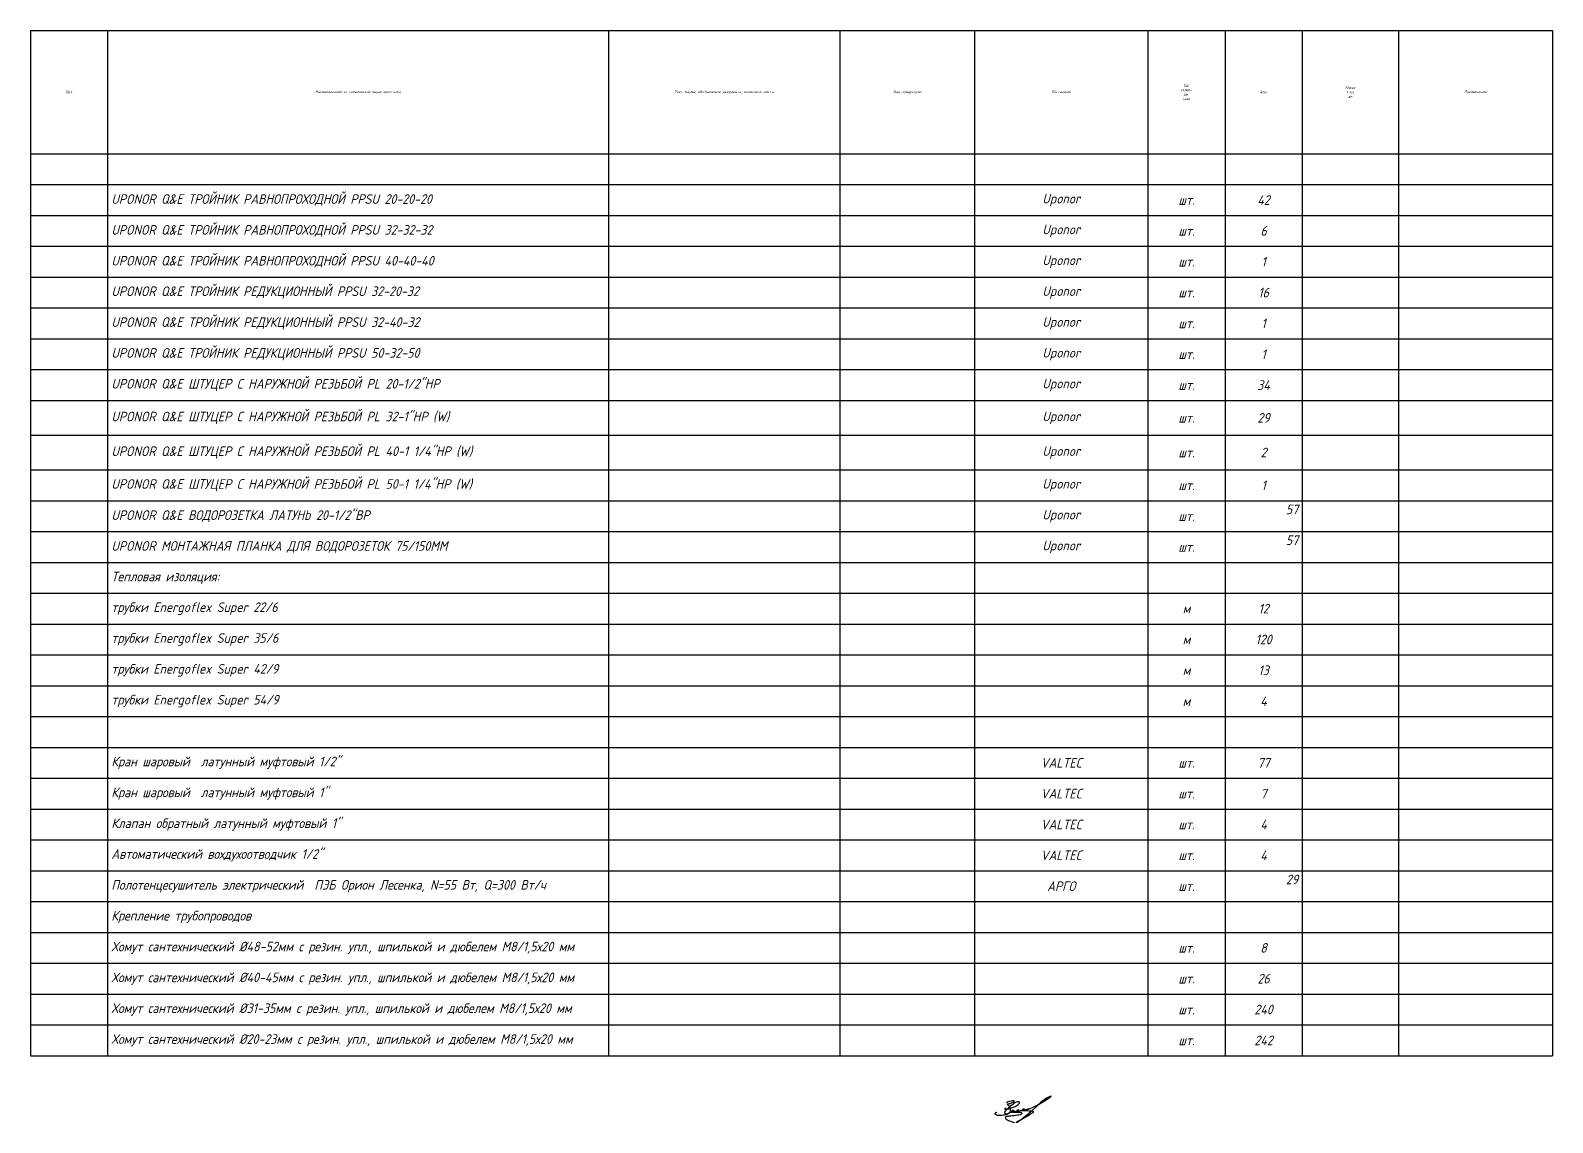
# Model space of a CAD drawing. Header units: millimetres. Extents: x 41890028 to 44740435, y 21258419 to 23626306.
# Drawn here: x 42984903 to 43182403, y 22254769 to 22396428 of the extents above; entities that cross this region are included whole.
import ezdxf

# ---------------------------------------------------------------- set-up
doc = ezdxf.new("R2010")
doc.units = ezdxf.units.MM
doc.layers.add('ВК_text', color=7, linetype='Continuous')
doc.styles.add('note', font='isocpeur.ttf', dxfattribs={"width": 0.9, "oblique": 15})

# ---------------------------------------------------------------- blocks, each defined once
blk = doc.blocks.new('*T35')
at = {"layer": 'ВК_text', "color": 0, "linetype": 'ByBlock', "lineweight": -2, "transparency": 16777216}
for p, q in [((0, 0), (197500, 0)), ((0, 0), (0, -16000)), ((10000, 0), (10000, -16000)), ((75000, 0), (75000, -16000)), ((105000, 0), (105000, -16000)), ((122500, 0), (122500, -16000)), ((145000, 0), (145000, -16000)), ((155000, 0), (155000, -16000)), ((165000, 0), (165000, -16000)), ((177500, 0), (177500, -16000)), ((197500, 0), (197500, -16000))]:
    blk.add_line(p, q, dxfattribs=at)
at = {"layer": 'ВК_text', "transparency": 16777216}
for p, q in [((0, -16000), (197500, -16000)), ((0, -16000), (0, -133000)), ((10000, -16000), (10000, -133000)), ((75000, -16000), (75000, -133000)), ((105000, -16000), (105000, -133000)), ((122500, -16000), (122500, -133000)), ((145000, -16000), (145000, -133000)), ((155000, -16000), (155000, -133000)), ((165000, -16000), (165000, -133000)), ((177500, -16000), (177500, -133000)), ((197500, -16000), (197500, -133000)), ((0, -20000), (197500, -20000)), ((0, -24000), (197500, -24000)), ((0, -28000), (197500, -28000)), ((0, -32000), (197500, -32000)), ((0, -36000), (197500, -36000)), ((0, -40000), (197500, -40000)), ((0, -44000), (197500, -44000)), ((0, -48000), (197500, -48000)), ((0, -52500), (197500, -52500)), ((0, -57000), (197500, -57000)), ((0, -61000), (197500, -61000)), ((0, -65000), (197500, -65000)), ((0, -69000), (197500, -69000)), ((0, -73000), (197500, -73000)), ((0, -77000), (197500, -77000)), ((0, -81000), (197500, -81000)), ((0, -85000), (197500, -85000)), ((0, -89000), (197500, -89000)), ((0, -93000), (197500, -93000)), ((0, -97000), (197500, -97000)), ((0, -101000), (197500, -101000)), ((0, -105000), (197500, -105000)), ((0, -109000), (197500, -109000)), ((0, -113000), (197500, -113000)), ((0, -117000), (197500, -117000)), ((0, -121000), (197500, -121000)), ((0, -125000), (197500, -125000)), ((0, -129000), (197500, -129000)), ((0, -133000), (197500, -133000))]:
    blk.add_line(p, q, dxfattribs=at)
at = {"layer": 'ВК_text', "color": 0, "transparency": 16777216, "char_height": 350, "attachment_point": 5, "style": 'note'}
for s, insert, width in [('Поз.', (5000, -8000), 9940), ('Наименование и техническая характеристика', (42500, -8000), 64940), ('Тип, марка, обозначение документа, опросного листа', (90000, -8000), 29940), ('Код продукции', (113750, -8000), 17440), ('Поставщик', (133750, -8000), 22440), ('Ед.\\Pизме-\\Pре-\\Pния', (150000, -8000), 9940), ('Кол.', (160000, -8000), 9940), ('Масса\\P1 ед.\\Pкг', (171250, -8000), 12440), ('Примечание', (187500, -8000), 19940)]:
    blk.add_mtext(s, dxfattribs=dict(at, insert=insert, width=width))
at = {"layer": 'ВК_text', "color": 7, "transparency": 16777216, "char_height": 1250, "style": 'note'}
for s, insert, width, attachment_point in [('UPONOR Q&E ТРОЙНИК РАВНОПРОХОДНОЙ PPSU 20-20-20^J', (10500, -22000), 64000, 4), ('Uponor', (133750, -22000), 21500, 5), ('42', (160000, -22000), 9000, 5), ('шт.', (150000, -22000), 9000, 5), ('UPONOR Q&E ТРОЙНИК РАВНОПРОХОДНОЙ PPSU 32-32-32^J', (10500, -26000), 64000, 4), ('Uponor', (133750, -26000), 21500, 5), ('6', (160000, -26000), 9000, 5), ('шт.', (150000, -26000), 9000, 5), ('UPONOR Q&E ТРОЙНИК РАВНОПРОХОДНОЙ PPSU 40-40-40^J', (10500, -30000), 64000, 4), ('Uponor', (133750, -30000), 21500, 5), ('1', (160000, -30000), 9000, 5), ('шт.', (150000, -30000), 9000, 5), ('UPONOR Q&E ТРОЙНИК РЕДУКЦИОННЫЙ PPSU 32-20-32^J', (10500, -34000), 64000, 4), ('Uponor', (133750, -34000), 21500, 5), ('16', (160000, -34000), 9000, 5), ('шт.', (150000, -34000), 9000, 5), ('UPONOR Q&E ТРОЙНИК РЕДУКЦИОННЫЙ PPSU 32-40-32^J', (10500, -38000), 64000, 4), ('Uponor', (133750, -38000), 21500, 5), ('1', (160000, -38000), 9000, 5), ('шт.', (150000, -38000), 9000, 5), ('UPONOR Q&E ТРОЙНИК РЕДУКЦИОННЫЙ PPSU 50-32-50^J', (10500, -42000), 64000, 4), ('Uponor', (133750, -42000), 21500, 5), ('1', (160000, -42000), 9000, 5), ('шт.', (150000, -42000), 9000, 5), ('UPONOR Q&E ШТУЦЕР С НАРУЖНОЙ РЕЗЬБОЙ PL 20-1/2"НР^J', (10500, -46000), 64000, 4), ('Uponor', (133750, -46000), 21500, 5), ('34', (160000, -46000), 9000, 5), ('шт.', (150000, -46000), 9000, 5), ('UPONOR Q&E ШТУЦЕР С НАРУЖНОЙ РЕЗЬБОЙ PL 32-1"НР (W)^J', (10500, -50250), 64000, 4), ('Uponor', (133750, -50250), 21500, 5), ('шт.', (150000, -50250), 9000, 5), ('29', (160000, -50250), 9000, 5), ('UPONOR Q&E ШТУЦЕР С НАРУЖНОЙ РЕЗЬБОЙ PL 40-1 1/4"НР (W)^J', (10500, -54750), 64000, 4), ('Uponor', (133750, -54750), 21500, 5), ('шт.', (150000, -54750), 9000, 5), ('2', (160000, -54750), 9000, 5), ('UPONOR Q&E ШТУЦЕР С НАРУЖНОЙ РЕЗЬБОЙ PL 50-1 1/4"НР (W)^J', (10500, -59000), 64000, 4), ('Uponor', (133750, -59000), 21500, 5), ('шт.', (150000, -59000), 9000, 5), ('1', (160000, -59000), 9000, 5), ('UPONOR Q&E ВОДОРОЗЕТКА ЛАТУНЬ 20-1/2"ВР^J', (10500, -63000), 64000, 4), ('Uponor', (133750, -63000), 21500, 5), ('шт.', (150000, -63000), 9000, 5), ('57', (164500, -61500), 9000, 3), ('UPONOR МОНТАЖНАЯ ПЛАНКА ДЛЯ ВОДОРОЗЕТОК 75/150ММ^J', (10500, -67000), 64000, 4), ('Uponor', (133750, -67000), 21500, 5), ('шт.', (150000, -67000), 9000, 5), ('57', (164500, -65500), 9000, 3), ('Тепловая изоляция:', (10500, -71000), 64000, 4), ('\\A1;трубки Energoflex Super 22/6 ', (10500, -75000), 64000, 4), ('м', (150000, -75000), 9000, 5), ('12', (160000, -75000), 9000, 5), ('трубки Energoflex Super{\\A1; 35/6 }', (10500, -79000), 64000, 4), ('м', (150000, -79000), 9000, 5), ('120', (160000, -79000), 9000, 5), ('\\A1;трубки Energoflex Super 42/9 ', (10500, -83000), 64000, 4), ('м', (150000, -83000), 9000, 5), ('13', (160000, -83000), 9000, 5), ('\\A1;трубки Energoflex Super 54/9 ', (10500, -87000), 64000, 4), ('м', (150000, -87000), 9000, 5), ('4', (160000, -87000), 9000, 5), ('Кран шаровый  латунный муфтовый 1/2"', (10500, -95000), 64000, 4), ('VALTEC', (133750, -95000), 21500, 5), ('шт.', (150000, -95000), 9000, 5), ('77', (160000, -95000), 9000, 5), ('Кран шаровый  латунный муфтовый 1"', (10500, -99000), 64000, 4), ('VALTEC', (133750, -99000), 21500, 5), ('шт.', (150000, -99000), 9000, 5), ('7', (160000, -99000), 9000, 5), ('Клапан обратный латунный муфтовый 1"', (10500, -103000), 64000, 4), ('VALTEC', (133750, -103000), 21500, 5), ('4', (160000, -103000), 9000, 5), ('шт.', (150000, -103000), 9000, 5), ('\\A1;Автоматический вохдухоотводчик 1/2"', (10500, -107000), 64000, 4), ('VALTEC', (133750, -107000), 21500, 5), ('4', (160000, -107000), 9000, 5), ('шт.', (150000, -107000), 9000, 5), ('Полотенцесушитель электрический  ПЭБ Орион Лесенка, N=55 Вт, Q=300 Вт/ч', (10500, -111000), 64000, 4), ('АРГО', (133750, -111000), 21500, 5), ('29', (164500, -109500), 9000, 3), ('шт.', (150000, -111000), 9000, 5), ('Крепление трубопроводов', (10500, -115000), 64000, 4), ('Хомут сантехнический %%C48-52мм с резин. упл., шпилькой и дюбелем М8/1,5х20 мм', (10500, -119000), 64000, 4), ('8', (160000, -119000), 9000, 5), ('шт.', (150000, -119000), 9000, 5), ('Хомут сантехнический %%C40-45мм с резин. упл., шпилькой и дюбелем М8/1,5х20 мм', (10500, -123000), 64000, 4), ('26', (160000, -123000), 9000, 5), ('шт.', (150000, -123000), 9000, 5), ('Хомут сантехнический %%C31-35мм с резин. упл., шпилькой и дюбелем М8/1,5х20 мм', (10500, -127000), 64000, 4), ('240', (160000, -127000), 9000, 5), ('шт.', (150000, -127000), 9000, 5), ('Хомут сантехнический %%C20-23мм с резин. упл., шпилькой и дюбелем М8/1,5х20 мм', (10500, -131000), 64000, 4), ('шт.', (150000, -131000), 9000, 5), ('242', (160000, -131000), 9000, 5)]:
    blk.add_mtext(s, dxfattribs=dict(at, insert=insert, width=width, attachment_point=attachment_point))
blk = doc.blocks.new('6')
at = {"color": 150, "lineweight": 9}
for points in [[(226.89, -190.1), (227.38, -189.81), (227.7, -189.66), (228.33, -189.46), (229.17, -189.28), (229.79, -189.18), (230.19, -189.16), (230.3, -189.19), (230.4, -189.23), (230.49, -189.29), (230.52, -189.36), (230.52, -189.43), (230.51, -189.52), (230.48, -189.6), (230.41, -189.72), (230.25, -189.87), (229.94, -190.1), (229.67, -190.24), (229.39, -190.4), (229.15, -190.53), (228.82, -190.66), (228.53, -190.75), (228.26, -190.81), (228, -190.86), (227.68, -190.93), (227.36, -191), (227.15, -191.04), (227.38, -191.16), (227.61, -191.33), (227.78, -191.45), (227.9, -191.55), (228.08, -191.75), (228.36, -192.1), (228.52, -192.38), (228.65, -192.78), (228.73, -193.32), (228.74, -193.65), (228.69, -194.01), (228.63, -194.31), (228.52, -194.66), (228.34, -194.95), (228.08, -195.33), (227.51, -195.79), (227.22, -195.99), (226.66, -196.15), (226.03, -196.27), (225.37, -196.34), (224.61, -196.39), (224.07, -196.45), (223.52, -196.47), (223.11, -196.46), (222.74, -196.45), (222.42, -196.39), (222.14, -196.3), (221.86, -196.2), (221.63, -196.06), (221.44, -195.9), (221.35, -195.7), (221.31, -195.52), (221.42, -195.27), (221.54, -195.14), (221.73, -195.04), (221.9, -194.95), (222.13, -194.92)], [(226.72, -193.23), (226.68, -193.11), (226.63, -193.06), (226.49, -192.99), (226.35, -192.95), (226.21, -192.98), (226.08, -193.04), (226.01, -193.18), (226.01, -193.34), (226.1, -193.43), (226.28, -193.47), (226.49, -193.46), (227.06, -193.36), (227.97, -193.15), (229.26, -192.72), (230.33, -192.36), (231.1, -192.11), (231.92, -191.65), (232.33, -191.33), (232.75, -190.93), (233.06, -190.55), (233.15, -190.34), (233.16, -190.14), (233.14, -189.99), (233.08, -189.91), (232.96, -189.81), (232.79, -189.76), (232.51, -189.73), (232.27, -189.78), (231.58, -190.01), (230.94, -190.36), (230.36, -190.72), (229.75, -191.19), (229.07, -191.72), (228.22, -192.43), (227.11, -193.47), (226.57, -194.03), (226.32, -194.29), (226.12, -194.54), (225.98, -194.78), (225.92, -195), (225.93, -195.16), (226.03, -195.35), (226.16, -195.47), (226.37, -195.56), (226.63, -195.6), (226.87, -195.6), (227.55, -195.42), (228.71, -195.06), (229.99, -194.6), (230.37, -194.41), (230.53, -194.28), (230.56, -194.22), (230.56, -194.17), (230.51, -194.13), (230.42, -194.08), (230.28, -194.06), (230.04, -194.06), (229.85, -194.08), (229.57, -194.15), (229.42, -194.22), (229.3, -194.31), (229.3, -194.44), (229.36, -194.58), (229.43, -194.65), (229.6, -194.72), (229.89, -194.81), (230.6, -194.87), (231.28, -194.83), (231.8, -194.79), (232.22, -194.79), (232.81, -194.82), (233.2, -194.85), (233.54, -194.9), (233.83, -194.98), (234.02, -195.05), (234.24, -195.17), (234.41, -195.29), (234.46, -195.43), (234.42, -195.57), (234.34, -195.68), (234.2, -195.8), (233.91, -195.93), (233.5, -196.08), (232.83, -196.26), (232.17, -196.37), (231.34, -196.48), (230.4, -196.57), (229.63, -196.67), (229, -196.72), (228.02, -196.84), (227.48, -196.91), (227.11, -196.98), (226.66, -197.09), (226.41, -197.19), (226.32, -197.34), (226.32, -197.49), (226.36, -197.67), (226.47, -197.85), (226.63, -198.03), (226.93, -198.35), (227.38, -198.61), (227.78, -198.82), (228.29, -199.03), (229.04, -199.29), (229.68, -199.51), (230.2, -199.67), (230.8, -199.85)], [(229.99, -194.6), (230.56, -194.54), (231.23, -194.38), (231.96, -194.15), (232.33, -194.04), (232.58, -193.96), (232.74, -193.9), (232.85, -193.85), (232.92, -193.8), (232.94, -193.77), (232.91, -193.74), (232.88, -193.73), (232.83, -193.75), (232.61, -193.84), (232.43, -193.91), (232.22, -193.97), (232.08, -194.01), (231.92, -194.1), (231.87, -194.22), (231.87, -194.33), (231.98, -194.37), (232.17, -194.4), (232.38, -194.39), (232.57, -194.35), (233.36, -194.18), (233.98, -193.96), (234.85, -193.59), (235.23, -193.42), (235.62, -193.32), (235.23, -193.42), (234.61, -193.69), (234.52, -193.75), (234.49, -193.83), (234.48, -193.9), (234.49, -193.95), (234.57, -194), (234.64, -194.02), (234.77, -194.04), (235.17, -194.04), (235.35, -193.99), (235.66, -193.9), (236.78, -193.48), (237.6, -193.17), (236.78, -193.48), (236.22, -193.69), (235.92, -193.83), (235.87, -193.88), (235.86, -193.92), (235.87, -193.97), (235.93, -193.99), (236.03, -193.98), (236.13, -193.95), (236.3, -193.86), (238.38, -193.04), (239.83, -192.4), (242.51, -191.12), (244.07, -190.18), (246.19, -188.78), (247.85, -187.72), (248.5, -187.24), (248.63, -187.13), (248.7, -187.03), (248.68, -186.99), (248.63, -186.98), (248.56, -186.98), (248.43, -187.01), (248.08, -187.14), (247.4, -187.47), (246.4, -188.04), (245.5, -188.65), (244.43, -189.42), (243.66, -190.04), (243.08, -190.61), (241.8, -191.76), (238.57, -194.77), (237.78, -195.51), (237.37, -195.89), (236.8, -196.32), (236.06, -196.96), (235.01, -197.77), (234.26, -198.35), (233.09, -199.18), (232.53, -199.63), (232.19, -199.85), (231.95, -199.9), (231.8, -199.86), (231.8, -199.7), (231.88, -199.58), (232.07, -199.43), (232.33, -199.26), (234.64, -198.06), (237.31, -196.55), (237.94, -196.15), (238.58, -195.73), (239.27, -195.29), (239.85, -194.98), (240.01, -194.87), (240.06, -194.79), (240.08, -194.72), (240.07, -194.67), (240.03, -194.6), (240, -194.57), (239.95, -194.53), (239.87, -194.5), (239.71, -194.43), (239.37, -194.37), (238.7, -194.31), (237.94, -194.29), (237.11, -194.27), (236.12, -194.25), (233.45, -194.15)]]:
    blk.add_lwpolyline(points, dxfattribs=at)
at = {"color": 150}
for points in [[(226.89, -190.1), (227.38, -189.81), (227.7, -189.66), (228.33, -189.46), (229.17, -189.28), (229.79, -189.18), (230.19, -189.16), (230.3, -189.19), (230.4, -189.23), (230.49, -189.29), (230.52, -189.36), (230.52, -189.43), (230.51, -189.52), (230.48, -189.6), (230.41, -189.72), (230.25, -189.87), (229.94, -190.1), (229.67, -190.24), (229.39, -190.4), (229.15, -190.53), (228.82, -190.66), (228.53, -190.75), (228.26, -190.81), (228, -190.86), (227.68, -190.93), (227.36, -191), (227.15, -191.04), (227.38, -191.16), (227.61, -191.33), (227.78, -191.45), (227.9, -191.55), (228.08, -191.75), (228.36, -192.1), (228.52, -192.38), (228.65, -192.78), (228.73, -193.32), (228.74, -193.65), (228.69, -194.01), (228.63, -194.31), (228.52, -194.66), (228.34, -194.95), (228.08, -195.33), (227.51, -195.79), (227.22, -195.99), (226.66, -196.15), (226.03, -196.27), (225.37, -196.34), (224.61, -196.39), (224.07, -196.45), (223.52, -196.47), (223.11, -196.46), (222.74, -196.45), (222.42, -196.39), (222.14, -196.3), (221.86, -196.2), (221.63, -196.06), (221.44, -195.9), (221.35, -195.7), (221.31, -195.52), (221.42, -195.27), (221.54, -195.14), (221.73, -195.04), (221.9, -194.95), (222.13, -194.92)], [(226.72, -193.23), (226.68, -193.11), (226.63, -193.06), (226.49, -192.99), (226.35, -192.95), (226.21, -192.98), (226.08, -193.04), (226.01, -193.18), (226.01, -193.34), (226.1, -193.43), (226.28, -193.47), (226.49, -193.46), (227.06, -193.36), (227.97, -193.15), (229.26, -192.72), (230.33, -192.36), (231.1, -192.11), (231.92, -191.65), (232.33, -191.33), (232.75, -190.93), (233.06, -190.55), (233.15, -190.34), (233.16, -190.14), (233.14, -189.99), (233.08, -189.91), (232.96, -189.81), (232.79, -189.76), (232.51, -189.73), (232.27, -189.78), (231.58, -190.01), (230.94, -190.36), (230.36, -190.72), (229.75, -191.19), (229.07, -191.72), (228.22, -192.43), (227.11, -193.47), (226.57, -194.03), (226.32, -194.29), (226.12, -194.54), (225.98, -194.78), (225.92, -195), (225.93, -195.16), (226.03, -195.35), (226.16, -195.47), (226.37, -195.56), (226.63, -195.6), (226.87, -195.6), (227.55, -195.42), (228.71, -195.06), (229.99, -194.6), (230.37, -194.41), (230.53, -194.28), (230.56, -194.22), (230.56, -194.17), (230.51, -194.13), (230.42, -194.08), (230.28, -194.06), (230.04, -194.06), (229.85, -194.08), (229.57, -194.15), (229.42, -194.22), (229.3, -194.31), (229.3, -194.44), (229.36, -194.58), (229.43, -194.65), (229.6, -194.72), (229.89, -194.81), (230.6, -194.87), (231.28, -194.83), (231.8, -194.79), (232.22, -194.79), (232.81, -194.82), (233.2, -194.85), (233.54, -194.9), (233.83, -194.98), (234.02, -195.05), (234.24, -195.17), (234.41, -195.29), (234.46, -195.43), (234.42, -195.57), (234.34, -195.68), (234.2, -195.8), (233.91, -195.93), (233.5, -196.08), (232.83, -196.26), (232.17, -196.37), (231.34, -196.48), (230.4, -196.57), (229.63, -196.67), (229, -196.72), (228.02, -196.84), (227.48, -196.91), (227.11, -196.98), (226.66, -197.09), (226.41, -197.19), (226.32, -197.34), (226.32, -197.49), (226.36, -197.67), (226.47, -197.85), (226.63, -198.03), (226.93, -198.35), (227.38, -198.61), (227.78, -198.82), (228.29, -199.03), (229.04, -199.29), (229.68, -199.51), (230.2, -199.67), (230.8, -199.85)], [(229.99, -194.6), (230.56, -194.54), (231.23, -194.38), (231.96, -194.15), (232.33, -194.04), (232.58, -193.96), (232.74, -193.9), (232.85, -193.85), (232.92, -193.8), (232.94, -193.77), (232.91, -193.74), (232.88, -193.73), (232.83, -193.75), (232.61, -193.84), (232.43, -193.91), (232.22, -193.97), (232.08, -194.01), (231.92, -194.1), (231.87, -194.22), (231.87, -194.33), (231.98, -194.37), (232.17, -194.4), (232.38, -194.39), (232.57, -194.35), (233.36, -194.18), (233.98, -193.96), (234.85, -193.59), (235.23, -193.42), (235.62, -193.32), (235.23, -193.42), (234.61, -193.69), (234.52, -193.75), (234.49, -193.83), (234.48, -193.9), (234.49, -193.95), (234.57, -194), (234.64, -194.02), (234.77, -194.04), (235.17, -194.04), (235.35, -193.99), (235.66, -193.9), (236.78, -193.48), (237.6, -193.17), (236.78, -193.48), (236.22, -193.69), (235.92, -193.83), (235.87, -193.88), (235.86, -193.92), (235.87, -193.97), (235.93, -193.99), (236.03, -193.98), (236.13, -193.95), (236.3, -193.86), (238.38, -193.04), (239.83, -192.4), (242.51, -191.12), (244.07, -190.18), (246.19, -188.78), (247.85, -187.72), (248.5, -187.24), (248.63, -187.13), (248.7, -187.03), (248.68, -186.99), (248.63, -186.98), (248.56, -186.98), (248.43, -187.01), (248.08, -187.14), (247.4, -187.47), (246.4, -188.04), (245.5, -188.65), (244.43, -189.42), (243.66, -190.04), (243.08, -190.61), (241.8, -191.76), (238.57, -194.77), (237.78, -195.51), (237.37, -195.89), (236.8, -196.32), (236.06, -196.96), (235.01, -197.77), (234.26, -198.35), (233.09, -199.18), (232.53, -199.63), (232.19, -199.85), (231.95, -199.9), (231.8, -199.86), (231.8, -199.7), (231.88, -199.58), (232.07, -199.43), (232.33, -199.26), (234.64, -198.06), (237.31, -196.55), (237.94, -196.15), (238.58, -195.73), (239.27, -195.29), (239.85, -194.98), (240.01, -194.87), (240.06, -194.79), (240.08, -194.72), (240.07, -194.67), (240.03, -194.6), (240, -194.57), (239.95, -194.53), (239.87, -194.5), (239.71, -194.43), (239.37, -194.37), (238.7, -194.31), (237.94, -194.29), (237.11, -194.27), (236.12, -194.25), (233.45, -194.15)]]:
    blk.add_lwpolyline(points, dxfattribs=at)

msp = doc.modelspace()

# ---------------------------------------------------------------- block references
msp.add_blockref('*T35', (42984902.711, 22396428.163))
at = {"color": 5, "xscale": 266.3352272727273, "yscale": 266.3352272727273, "zscale": 266.3352272727273}
msp.add_blockref('6', (43051121.79, 22308008.601), dxfattribs=at)

doc.saveas('drawing.dxf')
